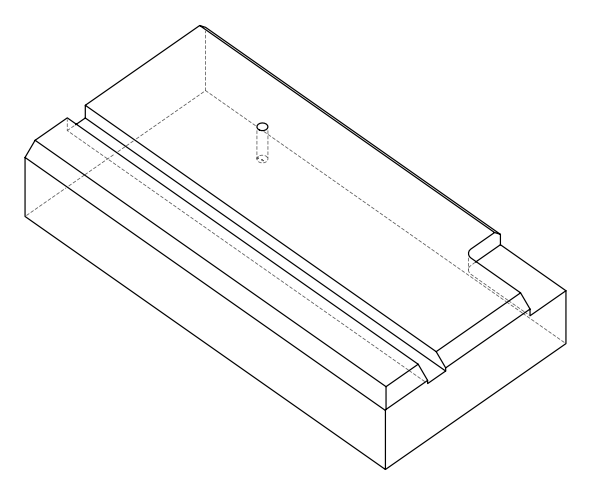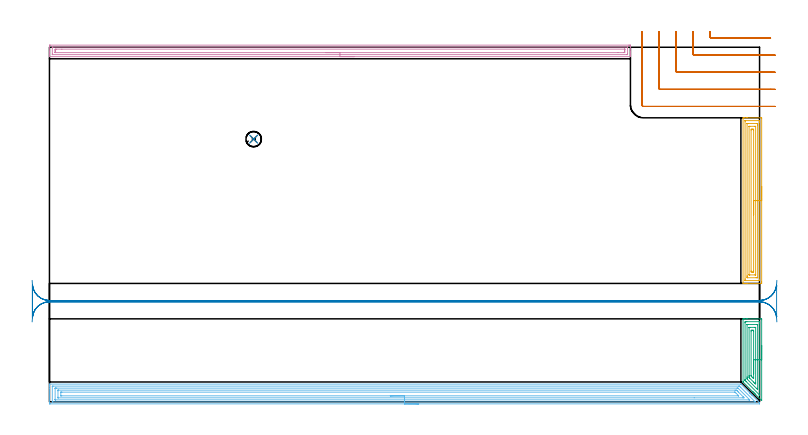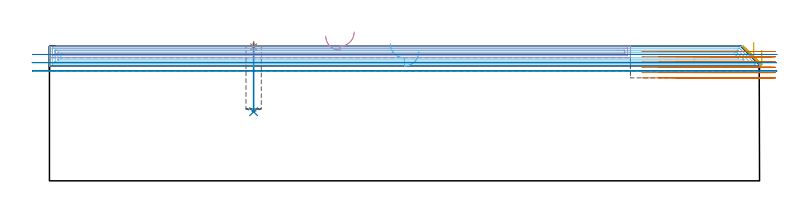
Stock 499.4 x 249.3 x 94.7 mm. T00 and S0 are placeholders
(PLAN: 8 operations, 4 tool changes, 50.8 min)
(1 SPOT_DRILL | STEP1POCKET | NXT0321_9005460120000 | 0.03 min | 2 mm3)
(2 DRILL_BLIND_HOLE_INTO_CENTER | STEP1POCKET | NXT0301_079 | 0.19 min | 4075 mm3)
(3 AREA_MILL | FG_CHAMFER_SURFACE | UGT0205_001 | 2.31 min | 5584 mm3)
(4 AREA_MILL_1 | FG_CHAMFER_SURFACE_1 | UGT0205_001 | 10.03 min | 13576 mm3)
(5 AREA_MILL_2 | FG_CHAMFER_SURFACE_2 | UGT0205_001 | 4.92 min | 11166 mm3)
(6 AREA_MILL_3 | FG_CHAMFER_SURFACE_3 | UGT0205_001 | 20.05 min | 47427 mm3)
(7 MILL_CORNER_NOTCH_RECTANGULAR | CORNER_NOTCH_RECTANGULAR | UGT0201_008 | Follow Part, ap 4, ae 75% | 6.56 min | 99283 mm3)
(8 MILL_RECTANGULAR_SLOT | SLOT_RECTANGULAR | UGT0201_106 | Follow Part, ap 6, ae 75% | 6.73 min | 215223 mm3)
(TOOL NXT0321_9005460120000 | NC Spot Drill, 142deg, 12mm, Carbide, Uncoated | D12 PA142 FL30 Z2)
(TOOL NXT0301_079 | Carbide Drill 10.8mm [860.1-1080-032A1-MM 2214] | D10.8 PA140 FL55 Z2)
(TOOL UGT0205_001 | Chamfer Mill 20 x 3 x 45 deg. | D20 FL50 Z2)
(TOOL UGT0201_008 | End Mill 16 mm | D16 FL32 Z4)
(TOOL UGT0201_106 | End Mill 24 mm | D24 FL25 Z2)
(OP 1 SPOT_DRILL)
G17 G21 G94 G90
T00 M6
G54
G17 G0 G90 X143.6 Y184.7 S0 M3
G43 Z104.7 H0
G94 G81 G98 Z94.235 F250. R97.7
G80
M5
M2
(OP 2 DRILL_BLIND_HOLE_INTO_CENTER)
G17 G21 G94 G90
T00 M6
G54
G17 G0 G90 X143.6 Y184.7 S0 M3
G43 Z104.7 H1
G94 G81 G98 Z48.6 F250. R96.7
G80
M5
M2
(OP 3 AREA_MILL)
G17 G21 G94 G90
T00 M6
G54
G17 G0 G90 X500.9 Y39.55 S1061 M3
G43 Z104.7 H0
Z91.6
G94 G1 Y39.512 Z90.728 F250.
Y39.398 Z89.864
Y39.209 Z89.012
Y38.947 Z88.18
Y38.613 Z87.374
Y38.21 Z86.6
Y37.741 Z85.864
Y37.21 Z85.172
Y36.621 Z84.529
Y35.978 Z83.94
Y35.286 Z83.408
Y34.55 Z82.94
Y33.776 Z82.537
Y32.97 Z82.203
Y32.138 Z81.941
Y31.286 Z81.752
Y30.422 Z81.638
Y29.55 Z81.6
Y0.969
X500.893 Y0.819 Z81.606
X500.732 Y0.969 Z81.768
X500.709 Y0.991 Z81.79
X496.711 Y4.988 Z85.787
X496.545 Y5.152 Z85.95
X496.385 Y5.314 Z86.113
X496.264 Y5.435 Z86.233
X496.106 Y5.592 Z86.389
X495.953 Y5.746 Z86.545
X495.818 Y5.881 Z86.68
X495.667 Y6.031 Z86.828
X495.521 Y6.178 Z86.976
X495.371 Y6.328 Z87.127
X495.228 Y6.47 Z87.268
X495.09 Y6.609 Z87.408
X494.925 Y6.774 Z87.573
X494.789 Y6.909 Z87.707
X494.658 Y7.041 Z87.84
X487.983 Y13.717 Z94.517
X487.811 Y13.889 Z94.687
X487.805 Y13.904 Z94.694
X487.8 Y13.92 Z94.7
Y58.131
X487.802 Y58.29 Z94.688
X487.95 Y58.297 Z94.542
X488.105 Y58.3 Z94.394
X488.418 Z94.082
X489.082 Z93.413
X490.292 Z92.205
X490.838 Z91.656
X500.496 Z82.001
X500.772 Y58.297 Z81.725
X500.892 Y58.29 Z81.606
X500.899 Y58.168 Z81.599
X500.9 Y57.685 Z81.6
Y29.55
X499.486 Z83.014
Y4.988
X499.484 Y4.742 Z83.016
X499.482 Y4.682 Z83.018
X499.481 Y4.68 Z83.019
X499.475 Y4.682 Z83.025
X499.452 Y4.701 Z83.048
X499.404 Y4.747 Z83.096
X499.162 Y4.988 Z83.338
X489.96 Y14.19 Z92.54
X489.339 Y14.813 Z93.161
X489.249 Y14.909 Z93.251
X489.225 Y14.937 Z93.275
X489.221 Y14.957 Z93.279
X489.218 Y15.003 Z93.282
X489.215 Y15.192 Z93.285
X489.214 Y15.571 Z93.286
Y15.706
X489.215 Y55.763 Z93.285
X489.216 Y55.898 Z93.284
X489.221 Y56.268 Z93.279
X489.574 Y56.291 Z92.926
X489.96 Y56.296 Z92.54
X490.443 Y56.3 Z92.057
X499.224 Z83.276
X499.411 Y56.297 Z83.089
X499.442 Y56.295 Z83.058
X499.471 Y56.291 Z83.029
X499.479 Y56.253 Z83.021
X499.484 Y56.035 Z83.016
X499.485 Y55.898 Z83.015
X499.486 Y55.14 Z83.014
Y29.55
X498.072 Z84.428
X498.071 Y9.241 Z84.429
X498.067 Y8.561 Z84.433
X498.066 Y8.554 Z84.434
X498.046 Y8.561 Z84.454
X497.862 Y8.74 Z84.638
X497.145 Y9.454 Z85.355
X490.894 Y15.706 Z91.606
X490.838 Y15.764 Z91.662
X490.638 Y15.973 Z91.862
X490.632 Y16.386 Z91.868
X490.63 Y16.599 Z91.87
X490.629 Y16.812 Z91.871
X490.628 Y17.492 Z91.872
X490.629 Y54.112 Z91.871
X490.631 Y54.218 Z91.869
X490.633 Y54.27 Z91.867
X490.635 Y54.289 Z91.865
X490.659 Y54.294 Z91.841
X490.838 Y54.297 Z91.662
X491.531 Y54.3 Z90.969
X497.678 Z84.822
X497.862 Y54.297 Z84.638
X498.046 Y54.292 Z84.454
X498.065 Y54.29 Z84.435
X498.067 Y54.276 Z84.433
X498.07 Y54.24 Z84.43
X498.071 Y54.183 Z84.429
Y54.112
X498.072 Y29.55 Z84.428
X496.657 Z85.843
X496.656 Y13.36 Z85.844
X496.655 Y13.026 Z85.845
X496.65 Y12.473 Z85.85
X496.106 Y12.952 Z86.394
X496.025 Y13.026 Z86.475
X495.228 Y13.821 Z87.272
X492.451 Y16.599 Z90.049
X492.303 Y16.755 Z90.197
X492.05 Y17.025 Z90.45
X492.047 Y17.156 Z90.453
X492.044 Y17.492 Z90.456
X492.043 Y18.053 Z90.457
Y18.385
Y51.993
X492.045 Y52.18 Z90.455
X492.047 Y52.247 Z90.453
X492.049 Y52.28 Z90.451
X492.063 Y52.29 Z90.437
X492.619 Y52.3 Z89.881
X496.131 Z86.369
X496.532 Y52.296 Z85.968
X496.631 Y52.292 Z85.869
X496.651 Y52.29 Z85.849
X496.653 Y52.276 Z85.847
X496.655 Y52.241 Z85.845
X496.657 Y52.163 Z85.843
Y29.55
X495.243 Z87.257
X495.242 Y16.584 Z87.258
X495.228 Y16.282 Z87.272
X494.902 Y16.599 Z87.598
X494.35 Y17.149 Z88.15
X494.008 Y17.492 Z88.492
X493.472 Y18.038 Z89.028
X493.458 Y18.385 Z89.042
X493.457 Y18.4 Z89.043
Y49.661
X493.472 Y50.29 Z89.028
X493.711 Y50.297 Z88.789
X494.35 Y50.299 Z88.15
X494.587 Z87.913
X495.228 Y50.29 Z87.272
X495.243 Y49.646 Z87.257
Y49.631
Y29.55
Y28.678 Z87.295
Y27.813 Z87.409
Y26.962 Z87.598
Y26.13 Z87.86
Y25.324 Z88.194
Y24.55 Z88.597
Y23.814 Z89.065
Y23.122 Z89.596
Y22.479 Z90.186
Y21.89 Z90.829
Y21.358 Z91.521
Y20.89 Z92.257
Y20.487 Z93.031
Y20.153 Z93.837
Y19.891 Z94.669
Y19.702 Z95.52
Y19.588 Z96.385
Y19.55 Z97.257
G0 Z104.7
M5
M2
(OP 4 AREA_MILL_1)
G17 G21 G94 G90
T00 M6
G54
G17 G0 G90 X214.3 Y242.7 S1061 M3
G43 Z104.7 H0
G94 G1 X214.262 Z103.828 F250.
X214.148 Z102.964
X213.959 Z102.112
X213.697 Z101.28
X213.363 Z100.474
X212.96 Z99.7
X212.492 Z98.964
X211.96 Z98.272
X211.371 Z97.629
X210.728 Z97.04
X210.036 Z96.508
X209.3 Z96.04
X208.526 Z95.637
X207.72 Z95.303
X206.888 Z95.041
X206.036 Z94.852
X205.172 Z94.738
X204.3 Z94.7
X0.171
X0.01 Y242.703 Z94.688
X0.007 Y242.724 Z94.667
X0. Y243.09 Z94.31
Y243.414 Z93.985
Y244.093 Z93.301
Y245.318 Z92.078
Y245.864 Z91.53
Y246.477 Z90.918
Y250.019 Z87.378
X0.003 Y250.292 Z87.105
X0.009 Y250.792 Z86.606
X0.111 Y250.795 Z86.603
X0.618 Y250.8 Z86.6
X407.47
X407.982 Y250.799 Z86.601
X408.489 Y250.795 Z86.603
X408.591 Y250.792 Z86.606
X408.6 Y250.292 Z87.105
Y245.864 Z91.53
Y245.318 Z92.078
Y244.979 Z92.417
Y244.433 Z92.963
Y244.093 Z93.302
Y243.414 Z93.985
Y243.089 Z94.31
X408.592 Y242.724 Z94.667
X408.59 Y242.703 Z94.688
X408.429 Y242.7 Z94.7
X204.3
Y244.114 Z93.286
X2.182
X2.082 Y244.116 Z93.284
X2.032 Y244.118 Z93.282
X2.014 Y244.121 Z93.279
X2.01 Y244.133 Z93.267
X2.005 Y244.245 Z93.155
X2. Y244.494 Z92.906
X2.001 Y248.921 Z88.479
X2.008 Y249.323 Z88.077
X2.01 Y249.372 Z88.028
X2.026 Y249.379 Z88.021
X2.078 Y249.382 Z88.018
X2.187 Y249.385 Z88.015
X2.405 Y249.386 Z88.014
X406.418
X406.518 Y249.384 Z88.016
X406.568 Y249.382 Z88.018
X406.586 Y249.379 Z88.021
X406.59 Y249.367 Z88.033
X406.596 Y249.255 Z88.145
X406.6 Y249.006 Z88.394
X406.599 Y244.579 Z92.821
X406.592 Y244.177 Z93.223
X406.59 Y244.128 Z93.272
X406.574 Y244.121 Z93.279
X406.522 Y244.118 Z93.282
X406.413 Y244.115 Z93.285
X406.195 Y244.114 Z93.286
X204.3
Y245.528 Z91.872
X4.078 Y245.529 Z91.871
X4.037 Y245.53 Z91.87
X4.016 Y245.532 Z91.868
X4.011 Y245.534 Z91.866
X4.008 Y245.549 Z91.851
X4.003 Y245.675 Z91.725
X4.001 Y245.864 Z91.536
X4. Y246.054 Z91.346
Y246.75 Z90.65
Y246.939 Z90.461
X4.005 Y247.635 Z89.765
X4.009 Y247.816 Z89.584
X4.031 Y247.965 Z89.435
X4.191 Y247.966 Z89.434
X4.747 Y247.97 Z89.43
X8.754 Y247.972 Z89.428
X404.522 Y247.971 Z89.429
X404.563 Y247.97 Z89.43
X404.585 Y247.968 Z89.432
X404.589 Y247.966 Z89.434
X404.592 Y247.951 Z89.449
X404.597 Y247.825 Z89.575
X404.599 Y247.635 Z89.765
X404.6 Y247.446 Z89.954
Y246.75 Z90.65
Y246.561 Z90.839
X404.595 Y245.864 Z91.536
X404.591 Y245.684 Z91.716
X404.569 Y245.535 Z91.865
X404.409 Y245.534 Z91.866
X403.853 Y245.53 Z91.87
X399.857 Y245.528 Z91.872
X204.3
X203.428 Z91.91
X202.564 Z92.023
X201.712 Z92.212
X200.88 Z92.475
X200.074 Z92.808
X199.3 Z93.211
X198.564 Z93.68
X197.872 Z94.211
X197.229 Z94.8
X196.64 Z95.444
X196.108 Z96.136
X195.64 Z96.872
X195.237 Z97.645
X194.903 Z98.451
X194.641 Z99.283
X194.452 Z100.135
X194.338 Z101.
X194.3 Z101.872
G0 Z104.7
M5
M2
(OP 5 AREA_MILL_2)
G17 G21 G94 G90
T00 M6
G54
G17 G0 G90 X500.9 Y151.45 S1061 M3
G43 Z104.7 H0
Z91.6
G94 G1 Y151.412 Z90.728 F250.
Y151.298 Z89.864
Y151.109 Z89.012
Y150.847 Z88.18
Y150.513 Z87.374
Y150.11 Z86.6
Y149.642 Z85.864
Y149.11 Z85.172
Y148.521 Z84.529
Y147.878 Z83.94
Y147.186 Z83.408
Y146.45 Z82.94
Y145.676 Z82.537
Y144.87 Z82.203
Y144.038 Z81.941
Y143.186 Z81.752
Y142.322 Z81.638
Y141.45 Z81.6
Y84.303
X500.899 Y83.82 Z81.601
X500.896 Y83.413 Z81.602
X500.892 Y83.21 Z81.605
X500.496 Y83.2 Z82.001
X490.838 Z91.656
X490.3 Z92.197
X489.96 Z92.536
X489.422 Z93.074
X489.082 Z93.413
X488.113 Z94.387
X487.954 Y83.203 Z94.538
X487.802 Y83.21 Z94.688
X487.8 Y83.373 Z94.7
Y199.527
X487.802 Y199.69 Z94.688
X487.954 Y199.697 Z94.538
X488.113 Y199.7 Z94.386
X488.401 Z94.099
X489.082 Z93.413
X490.3 Z92.197
X490.838 Z91.656
X500.496 Z82.001
X500.768 Y199.697 Z81.729
X500.892 Y199.69 Z81.606
X500.899 Y199.564 Z81.599
X500.9 Y199.08 Z81.6
Y141.45
X499.486 Z83.014
X499.485 Y85.607 Z83.015
X499.481 Y85.229 Z83.019
X499.479 Y85.213 Z83.021
X499.451 Y85.208 Z83.049
X499.38 Y85.203 Z83.12
X499.273 Y85.201 Z83.227
X499.14 Y85.2 Z83.36
X489.481 Z93.019
X489.29 Y85.202 Z93.21
X489.258 Y85.205 Z93.242
X489.228 Y85.209 Z93.272
X489.221 Y85.249 Z93.279
X489.216 Y85.47 Z93.284
X489.215 Y85.607 Z93.285
X489.214 Y86.366 Z93.286
X489.215 Y197.293 Z93.285
X489.219 Y197.671 Z93.281
X489.221 Y197.687 Z93.279
X489.25 Y197.692 Z93.25
X489.32 Y197.697 Z93.18
X489.427 Y197.699 Z93.073
X489.56 Y197.7 Z92.94
X499.219 Z83.281
X499.41 Y197.698 Z83.09
X499.442 Y197.695 Z83.058
X499.472 Y197.691 Z83.028
X499.479 Y197.651 Z83.021
X499.484 Y197.43 Z83.016
X499.485 Y197.293 Z83.015
X499.486 Y196.534 Z83.014
Y141.45
X498.072 Z84.428
X498.071 Y87.394 Z84.429
X498.07 Y87.287 Z84.43
X498.067 Y87.235 Z84.433
X498.065 Y87.215 Z84.435
X498.045 Y87.207 Z84.455
X497.862 Y87.204 Z84.638
X497.174 Y87.2 Z85.326
X496.984 Z85.516
X491.027 Y87.201 Z91.473
X490.838 Y87.205 Z91.662
X490.653 Y87.21 Z91.847
X490.635 Y87.394 Z91.865
X490.632 Y87.603 Z91.868
X490.629 Y88.287 Z91.871
Y88.5
Y195.506
X490.63 Y195.612 Z91.87
X490.633 Y195.665 Z91.867
X490.635 Y195.685 Z91.865
X490.655 Y195.692 Z91.845
X490.838 Y195.696 Z91.662
X491.526 Y195.7 Z90.974
X491.716 Z90.784
X497.673 Y195.699 Z84.827
X497.862 Y195.695 Z84.638
X498.047 Y195.69 Z84.453
X498.064 Y195.506 Z84.436
X498.067 Y195.297 Z84.433
X498.071 Y194.613 Z84.429
Y194.4
X498.072 Y141.45 Z84.428
X496.657 Z85.843
Y89.326
X496.656 Y89.258 Z85.844
X496.653 Y89.221 Z85.847
X496.65 Y89.21 Z85.85
X496.642 Y89.208 Z85.858
X496.536 Y89.203 Z85.964
X496.106 Y89.2 Z86.394
X492.575 Z89.925
X492.165 Y89.206 Z90.335
X492.064 Y89.21 Z90.436
X492.049 Y89.214 Z90.451
X492.047 Y89.23 Z90.453
X492.044 Y89.264 Z90.456
X492.043 Y89.341 Z90.457
Y193.574
X492.044 Y193.641 Z90.456
X492.047 Y193.679 Z90.453
X492.05 Y193.69 Z90.45
X492.058 Y193.692 Z90.442
X492.164 Y193.697 Z90.336
X492.594 Y193.7 Z89.906
X496.125 Z86.375
X496.535 Y193.694 Z85.965
X496.636 Y193.69 Z85.864
X496.651 Y193.686 Z85.849
X496.653 Y193.67 Z85.847
X496.656 Y193.636 Z85.844
X496.657 Y193.559 Z85.843
Y141.45
X495.243 Z87.257
Y91.846
X495.228 Y91.21 Z87.272
X494.996 Y91.204 Z87.504
X494.35 Y91.201 Z88.15
X494.12 Y91.202 Z88.38
X493.472 Y91.21 Z89.028
X493.457 Y91.861 Z89.043
Y91.876
Y191.054
X493.472 Y191.69 Z89.028
X493.704 Y191.696 Z88.796
X494.35 Y191.699 Z88.15
X494.58 Y191.698 Z87.92
X495.228 Y191.69 Z87.272
X495.243 Y191.039 Z87.257
Y191.023
Y141.45
Y140.578 Z87.295
Y139.714 Z87.409
Y138.862 Z87.598
Y138.03 Z87.86
Y137.224 Z88.194
Y136.45 Z88.597
Y135.714 Z89.065
Y135.022 Z89.596
Y134.379 Z90.186
Y133.79 Z90.829
Y133.258 Z91.521
Y132.79 Z92.257
Y132.387 Z93.031
Y132.053 Z93.837
Y131.791 Z94.669
Y131.602 Z95.52
Y131.488 Z96.385
Y131.45 Z97.257
G0 Z104.7
M5
M2
(OP 6 AREA_MILL_3)
G17 G21 G94 G90
T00 M6
G54
G17 G0 G90 X259.7 Y-1.5 S1061 M3
G43 Z104.7 H0
Z90.8
G94 G1 X259.662 Z89.928 F250.
X259.548 Z89.063
X259.359 Z88.212
X259.097 Z87.38
X258.763 Z86.574
X258.36 Z85.8
X257.892 Z85.064
X257.36 Z84.372
X256.771 Z83.729
X256.128 Z83.14
X255.436 Z82.608
X254.7 Z82.14
X253.926 Z81.737
X253.12 Z81.403
X252.288 Z81.141
X251.436 Z80.952
X250.572 Z80.838
X249.7 Z80.8
X0.632
X0.118 Y-1.495 Z80.803
X0.01 Y-1.492 Z80.806
X0. Y-1.379 Z80.918
Y9.393 Z91.688
Y10.784 Z93.08
Y11.145 Z93.44
Y11.868 Z94.168
Y12.088 Z94.388
X0.003 Y12.247 Z94.539
X0.01 Y12.397 Z94.689
X0.184 Y12.4 Z94.7
X486.248
X486.295 Y12.395 Z94.691
X486.327 Y12.371 Z94.668
X486.587 Y12.113 Z94.413
X492.376 Y6.326 Z88.622
X492.508 Y6.193 Z88.491
X492.676 Y6.025 Z88.322
X492.814 Y5.888 Z88.184
X492.955 Y5.746 Z88.043
X493.106 Y5.595 Z87.893
X493.252 Y5.45 Z87.745
X493.701 Y4.999 Z87.299
X493.999 Y4.702 Z87.
X494.128 Y4.574 Z86.87
X494.48 Y4.22 Z86.52
X499.067 Y-0.365 Z81.932
X499.382 Y-0.684 Z81.616
X499.391 Y-0.695 Z81.604
X499.4 Y-0.736 Z81.562
X499.399 Y-1.492 Z80.806
X499.3 Y-1.5 Z80.8
X249.7
Y-0.086 Z82.214
X2.42 Y-0.085 Z82.215
X2.256 Y-0.084 Z82.216
X2.061 Y-0.081 Z82.219
X2.018 Y-0.079 Z82.221
X2.01 Y-0.055 Z82.245
X2.007 Y-0.021 Z82.279
X2.001 Y0.165 Z82.465
Y10.68 Z92.98
X2.005 Y10.818 Z93.118
X2.01 Y10.927 Z93.227
X2.018 Y10.979 Z93.279
X2.584 Y10.985 Z93.285
X484.623 Y10.986 Z93.286
X484.988 Y10.984 Z93.284
X485.17 Y10.981 Z93.281
X485.257 Y10.979 Z93.279
X485.354 Y10.89 Z93.19
X485.98 Y10.269 Z92.569
X486.248 Y10.002 Z92.302
X496.085 Y0.164 Z82.464
X496.266 Y-0.021 Z82.279
X496.296 Y-0.056 Z82.244
X496.314 Y-0.079 Z82.221
X496.281 Y-0.08 Z82.22
X496.085 Y-0.084 Z82.216
X495.922 Y-0.085 Z82.215
X249.7 Y-0.086 Z82.214
Y1.328 Z83.628
X4.391 Y1.329 Z83.629
X4.209 Y1.33 Z83.63
X4.028 Y1.334 Z83.634
X4.012 Y1.335 Z83.635
X4.008 Y1.349 Z83.649
X4.003 Y1.384 Z83.684
X4.001 Y1.439 Z83.739
X4. Y1.507 Z83.807
X4.001 Y9.393 Z91.693
X4.003 Y9.495 Z91.795
X4.007 Y9.546 Z91.846
X4.01 Y9.565 Z91.865
X4.032 Y9.567 Z91.867
X4.209 Y9.569 Z91.869
X4.921 Y9.571 Z91.871
X5.103
X483.565
X483.747 Y9.57 Z91.87
X484.111 Y9.566 Z91.866
X484.212 Y9.565 Z91.865
X484.245 Y9.543 Z91.843
X484.3 Y9.494 Z91.794
X484.407 Y9.393 Z91.693
X492.389 Y1.412 Z83.712
X492.445 Y1.353 Z83.653
X492.458 Y1.337 Z83.637
Y1.336 Z83.636
X492.446 Y1.333 Z83.633
X492.343 Y1.331 Z83.631
X491.978 Y1.329 Z83.629
X491.796 Y1.328 Z83.628
X249.7
Y2.743 Z85.043
X6.152
X6.091 Y2.744 Z85.044
X6.027 Y2.747 Z85.047
X6.011 Y2.749 Z85.049
X6.008 Y2.769 Z85.069
X6.004 Y2.823 Z85.123
X6. Y3.257 Z85.557
Y7.638 Z89.938
X6.006 Y8.077 Z90.377
X6.009 Y8.131 Z90.431
X6.013 Y8.15 Z90.45
X6.049 Y8.152 Z90.452
X6.189 Y8.155 Z90.455
X6.365 Y8.157 Z90.457
X482.143
X482.671 Y8.156 Z90.456
X483.042 Y8.153 Z90.453
X483.164 Y8.15 Z90.45
X483.405 Y7.934 Z90.234
X483.565 Y7.784 Z90.084
X483.71 Y7.641 Z89.941
X484.459 Y6.892 Z89.192
X488.037 Y3.314 Z85.614
X488.088 Y3.259 Z85.559
X488.557 Y2.75 Z85.05
X488.037 Y2.746 Z85.046
X487.669 Y2.744 Z85.044
X453.437 Y2.743 Z85.043
X249.7
Y4.157 Z86.457
X8.659
X8.239 Y4.159 Z86.459
X8.031 Y4.163 Z86.463
X8.012 Y4.164 Z86.464
X8.008 Y4.179 Z86.479
X8.003 Y4.217 Z86.517
X8.001 Y4.271 Z86.571
X8. Y6.554 Z88.854
X8.003 Y6.65 Z88.95
X8.007 Y6.708 Z89.008
X8.01 Y6.735 Z89.035
X8.028 Y6.736 Z89.036
X8.244 Y6.74 Z89.04
X8.68 Y6.743 Z89.043
X8.702
X481.798
X482.016 Y6.741 Z89.041
X482.124 Y6.738 Z89.038
X482.147 Y6.736 Z89.036
X482.2 Y6.69 Z88.99
X482.308 Y6.587 Z88.887
X482.671 Y6.231 Z88.531
X484.459 Y4.442 Z86.742
X484.632 Y4.267 Z86.567
X484.681 Y4.215 Z86.515
X484.722 Y4.169 Z86.469
X484.653 Y4.164 Z86.464
X484.459 Y4.157 Z86.457
X484.437
X249.7
X248.828 Z86.495
X247.964 Z86.609
X247.112 Z86.798
X246.28 Z87.06
X245.474 Z87.394
X244.7 Z87.797
X243.964 Z88.265
X243.272 Z88.796
X242.629 Z89.386
X242.04 Z90.029
X241.508 Z90.721
X241.04 Z91.457
X240.637 Z92.231
X240.303 Z93.037
X240.041 Z93.869
X239.852 Z94.72
X239.738 Z95.585
X239.7 Z96.457
G0 Z104.7
M5
M2
(OP 7 MILL_CORNER_NOTCH_RECTANGULAR)
G17 G21 G94 G90
T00 M6
G54
G17 G0 G90 X464.6 Y260.3 S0 M3
G43 Z104.7 H0
Z90.983
G94 G1 Y257.3 F250.
Y256.495 F500.
G3 X465.395 Y255.7 R0.8
G1 X504.2
X507.2 F250.
G0 Z104.7
X452.6 Y260.3
Z90.983
G1 Y257.3
Y244.495 F500.
G3 X453.395 Y243.7 R0.8
G1 X507.146
X507.4 Y243.699
X510.4 Y243.678 F250.
G0 Z104.7
X440.6 Y260.3
Z90.983
G1 Y257.3
Y232.495 F500.
G3 X441.395 Y231.7 R0.8
G1 X507.146
G2 X507.4 Y231.699 R24.
G1 X510.4 Y231.667 F250.
G0 Z104.7
X428.6 Y260.3
Z90.983
G1 Y257.3
Y220.495 F500.
G3 X429.395 Y219.7 R0.8
G1 X507.146
G2 X507.4 Y219.697 R12.
G1 X510.399 Y219.634 F250.
G0 Z104.7
X416.6 Y260.3
Z90.983
G1 Y257.3
Y208.9 F500.
G3 X417.8 Y207.7 R1.2
G1 X507.146
X510.146 F250.
G0 Z104.7
X464.6 Y260.3
Z87.267
G1 Y257.3
Y256.495 F500.
G3 X465.395 Y255.7 R0.8
G1 X504.2
X507.2 F250.
G0 Z104.7
X452.6 Y260.3
Z87.267
G1 Y257.3
Y244.495 F500.
G3 X453.395 Y243.7 R0.8
G1 X507.4
X510.4 F250.
G0 Z104.7
X440.6 Y260.3
Z87.267
G1 Y257.3
Y232.495 F500.
G3 X441.395 Y231.7 R0.8
G1 X507.4
X510.4 F250.
G0 Z104.7
X428.6 Y260.3
Z87.267
G1 Y257.3
Y220.495 F500.
G3 X429.395 Y219.7 R0.8
G1 X507.4
X510.4 F250.
G0 Z104.7
X416.6 Y260.3
Z87.267
G1 Y257.3
Y208.9 F500.
G3 X417.8 Y207.7 R1.2
G1 X507.4
X510.4 F250.
G0 Z104.7
X464.6 Y260.3
Z83.55
G1 Y257.3
Y256.495 F500.
G3 X465.395 Y255.7 R0.8
G1 X504.2
X507.2 F250.
G0 Z104.7
X452.6 Y260.3
Z83.55
G1 Y257.3
Y244.495 F500.
G3 X453.395 Y243.7 R0.8
G1 X507.4
X510.4 F250.
G0 Z104.7
X440.6 Y260.3
Z83.55
G1 Y257.3
Y232.495 F500.
G3 X441.395 Y231.7 R0.8
G1 X507.4
X510.4 F250.
G0 Z104.7
X428.6 Y260.3
Z83.55
G1 Y257.3
Y220.495 F500.
G3 X429.395 Y219.7 R0.8
G1 X507.4
X510.4 F250.
G0 Z104.7
X416.6 Y260.3
Z83.55
G1 Y257.3
Y208.9 F500.
G3 X417.8 Y207.7 R1.2
G1 X507.4
X510.4 F250.
G0 Z104.7
X464.6 Y260.3
Z79.833
G1 Y257.3
Y256.495 F500.
G3 X465.395 Y255.7 R0.8
G1 X504.2
X507.2 F250.
G0 Z104.7
X452.6 Y260.3
Z79.833
G1 Y257.3
Y244.495 F500.
G3 X453.395 Y243.7 R0.8
G1 X507.4
X510.4 F250.
G0 Z104.7
X440.6 Y260.3
Z79.833
G1 Y257.3
Y232.495 F500.
G3 X441.395 Y231.7 R0.8
G1 X507.4
X510.4 F250.
G0 Z104.7
X428.6 Y260.3
Z79.833
G1 Y257.3
Y220.495 F500.
G3 X429.395 Y219.7 R0.8
G1 X507.4
X510.4 F250.
G0 Z104.7
X416.6 Y260.3
Z79.833
G1 Y257.3
Y208.9 F500.
G3 X417.8 Y207.7 R1.2
G1 X507.4
X510.4 F250.
G0 Z104.7
X464.6 Y260.3
Z76.117
G1 Y257.3
Y256.495 F500.
G3 X465.395 Y255.7 R0.8
G1 X504.2
X507.2 F250.
G0 Z104.7
X452.6 Y260.3
Z76.117
G1 Y257.3
Y244.495 F500.
G3 X453.395 Y243.7 R0.8
G1 X507.4
X510.4 F250.
G0 Z104.7
X440.6 Y260.3
Z76.117
G1 Y257.3
Y232.495 F500.
G3 X441.395 Y231.7 R0.8
G1 X507.4
X510.4 F250.
G0 Z104.7
X428.6 Y260.3
Z76.117
G1 Y257.3
Y220.495 F500.
G3 X429.395 Y219.7 R0.8
G1 X507.4
X510.4 F250.
G0 Z104.7
X416.6 Y260.3
Z76.117
G1 Y257.3
Y208.9 F500.
G3 X417.8 Y207.7 R1.2
G1 X507.4
X510.4 F250.
G0 Z104.7
X464.6 Y260.3
Z72.4
G1 Y257.3
Y256.495 F500.
G3 X465.395 Y255.7 R0.8
G1 X504.2
X507.2 F250.
G0 Z104.7
X452.6 Y260.3
Z72.4
G1 Y257.3
Y244.495 F500.
G3 X453.395 Y243.7 R0.8
G1 X507.4
X510.4 F250.
G0 Z104.7
X440.6 Y260.3
Z72.4
G1 Y257.3
Y232.495 F500.
G3 X441.395 Y231.7 R0.8
G1 X507.4
X510.4 F250.
G0 Z104.7
X428.6 Y260.3
Z72.4
G1 Y257.3
Y220.495 F500.
G3 X429.395 Y219.7 R0.8
G1 X507.4
X510.4 F250.
G0 Z104.7
X416.6 Y260.3
Z72.4
G1 Y257.3
Y208.9 F500.
G3 X417.8 Y207.7 R1.2
G1 X507.4
X510.4 F250.
G0 Z104.7
M5
M2
(OP 8 MILL_RECTANGULAR_SLOT)
G17 G21 G94 G90
T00 M6
G54
G17 G0 G90 X511.665 Y81.599 S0 M3
G43 Z104.7 H0
Z88.9
G94 G1 X510.567 Y78.808 F250.
G2 X499.4 Y71.2 R12. F500.
G1 X0.
G2 X-11.97 Y82.352 R12.
G1 X-12.
Y59.148
X-11.97
G2 X0. Y70.3 R12.
G1 X499.4
G2 X510.568 Y62.69 R12.
G1 X511.666 Y59.898 F250.
G0 Z104.7
X-12.182 Y56.155
Z83.1
G1 X-11.97 Y59.148
G2 X0. Y70.3 R12. F500.
G1 X499.4
G2 X511.309 Y59.774 R12.
G1 X511.339 Y59.771
G3 X511.4 Y60.98 R12.
G1 Y80.603
G3 X511.343 Y81.766 R12.
G1 X511.314 Y81.763
G2 X499.4 Y71.2 R12.
G1 X0.
G2 X-11.97 Y82.352 R12.
G1 X-12.182 Y85.345 F250.
G0 Z104.7
X511.582 Y85.344
Z77.3
G1 X511.37 Y82.352
G2 X499.4 Y71.2 R12. F500.
G1 X0.
G2 X-11.97 Y82.352 R12.
G1 X-12.
Y59.148
X-11.97
G2 X0. Y70.3 R12.
G1 X499.4
G2 X511.37 Y59.148 R12.
G1 X511.582 Y56.156 F250.
G0 Z104.7
M5
M2
